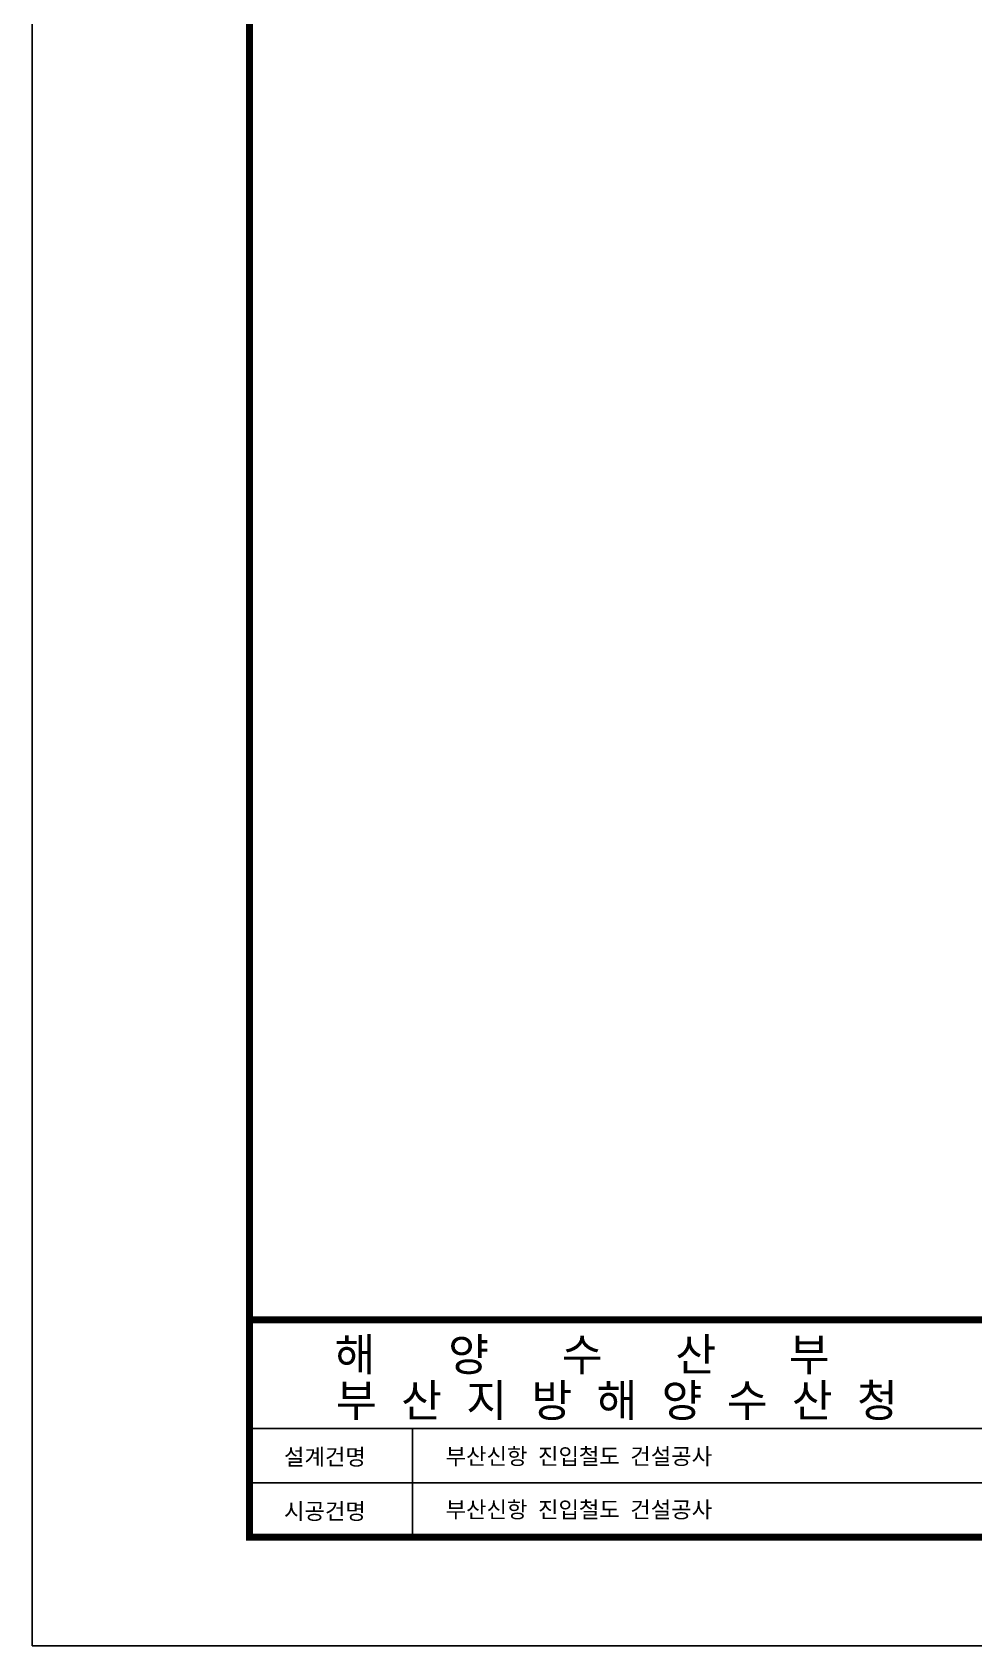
# Model space of a CAD drawing. Header units: millimetres. Extents: x 0 to 841, y 0 to 594.
# Drawn here: x 0 to 173.3, y 0 to 297 of the extents above; entities that cross this region are included whole.
import ezdxf
from ezdxf.enums import TextEntityAlignment as Align

# ---------------------------------------------------------------- set-up
doc = ezdxf.new("R2010")
doc.units = ezdxf.units.MM
doc.layers.add('A-ANNO-TTLB', color=7, linetype='Continuous')
doc.styles.add('TTLB-BIG', font='Gulim.ttf', dxfattribs={"height": 3})
doc.styles.add('견고딕', font='Gngt_01.TTF')
doc.styles.add('굴림체', font='GulimChe.ttf', dxfattribs={"height": 3})

# ---------------------------------------------------------------- blocks, each defined once
blk = doc.blocks.new('W')
at = {"layer": 'A-ANNO-TTLB'}
for p, q in [((0, 594), (0, 0)), ((190, 40), (40, 40)), ((70, 40), (70, 20)), ((190, 30), (40, 30)), ((0, 0), (841, 0))]:
    blk.add_line(p, q, dxfattribs=at)
at = {"layer": 'A-ANNO-TTLB', "const_width": 1.3}
blk.add_lwpolyline([(40, 574), (821, 574), (821, 20), (40, 20)], close=True, dxfattribs=at)
blk.add_lwpolyline([(40, 60), (821.3, 60)], dxfattribs=at)
at = {"layer": 'A-ANNO-TTLB'}
for s, height, style, p in [('해      양      수      산      부', 6, '견고딕', (55.65, 50.59)), ('부  산  지  방  해  양  수  산  청', 6, '견고딕', (55.91, 42.16)), ('설계건명', 3, '굴림체', (46.34, 33.26)), ('시공건명', 3, '굴림체', (46.34, 23.26))]:
    blk.add_text(s, height=height, dxfattribs=dict(at, style=style)).set_placement(p)
at = {"layer": 'A-ANNO-TTLB', "style": '굴림체'}
blk.add_attdef('도면번호', text='', height=5, rotation=180, dxfattribs=at).set_placement((89.79, 569.42), align=Align.CENTER)
for tag, p in [('관련참조도면', (789.02, 63.68)), ('시공공구', (666.05, 51.24)), ('도면명칭', (770.99, 51.49)), ('축척', (666.08, 38.38)), ('도면번호', (771, 38.45)), ('페이지', (666.76, 25.37)), ('CAD파일명', (771.64, 25.6))]:
    blk.add_attdef(tag, text='', height=3, dxfattribs=at).set_placement(p, align=Align.CENTER)
at = {"layer": 'A-ANNO-TTLB'}
for tag, style, flags, p in [('설계회사', 'TTLB-BIG', 1, (214.37, 54.92)), ('개정4-날짜', '굴림체', 8, (385.08, 55.7)), ('개정4-작성자', '굴림체', 8, (522.81, 55.45)), ('개정4-검토자', '굴림체', 8, (552.58, 55.34)), ('개정4-확인자', '굴림체', 8, (583.19, 55.21)), ('개정3-날짜', '굴림체', 8, (385.08, 48.45)), ('개정3-작성자', '굴림체', 8, (522.81, 47.94)), ('개정3-검토자', '굴림체', 8, (552.58, 47.94)), ('개정3-확인자', '굴림체', 8, (583.19, 47.94)), ('개정2-날짜', '굴림체', 8, (385.08, 40.45)), ('개정2-작성자', '굴림체', 8, (522.81, 39.94)), ('개정2-검토자', '굴림체', 8, (552.58, 39.94)), ('개정2-확인자', '굴림체', 8, (583.19, 39.94)), ('개정1-날짜', '굴림체', 8, (385.08, 32.45)), ('개정1-작성자', '굴림체', 8, (522.81, 31.94)), ('개정1-검토자', '굴림체', 8, (552.58, 31.94)), ('개정1-확인자', '굴림체', 8, (583.19, 31.94))]:
    blk.add_attdef(tag, text='', height=3, dxfattribs=dict(at, style=style, flags=flags)).set_placement(p, align=Align.MIDDLE_LEFT)
at = {"layer": 'A-ANNO-TTLB', "style": '굴림체'}
for tag, p in [('설계회사', (214.37, 54.92)), ('설계감리', (214.37, 45.16)), ('설계건명', (76.1, 34.87)), ('시공회사', (214.37, 35.04)), ('시공건명', (76.1, 25.06)), ('시공감리', (214.37, 25.28))]:
    blk.add_attdef(tag, text='', height=3, dxfattribs=at).set_placement(p, align=Align.MIDDLE_LEFT)
at = {"layer": 'A-ANNO-TTLB', "style": '굴림체', "flags": 8}
for tag, p in [('개정4-번호', (364.55, 55.73)), ('개정4-개정사유', (464.61, 55.5)), ('개정3-번호', (364.55, 48.36)), ('개정3-개정사유', (464.61, 48.12)), ('개정2-번호', (364.55, 40.36)), ('개정2-개정사유', (464.61, 40.12)), ('개정1-번호', (364.55, 32.36)), ('개정1-개정사유', (464.61, 32.12))]:
    blk.add_attdef(tag, text='', height=3, dxfattribs=at).set_placement(p, align=Align.MIDDLE)

msp = doc.modelspace()

# ---------------------------------------------------------------- block references
ref = msp.add_blockref('W', (0, 0))
ref.add_attrib('시공건명', '부산신항 진입철도 건설공사', dxfattribs={"layer": 'A-ANNO-TTLB', "height": 3, "style": '굴림체'}).set_placement((76.1, 25.06), align=Align.MIDDLE_LEFT)
ref.add_attrib('설계건명', '부산신항 진입철도 건설공사', dxfattribs={"layer": 'A-ANNO-TTLB', "height": 3, "style": '굴림체'}).set_placement((76.1, 34.87), align=Align.MIDDLE_LEFT)

doc.saveas('drawing.dxf')
